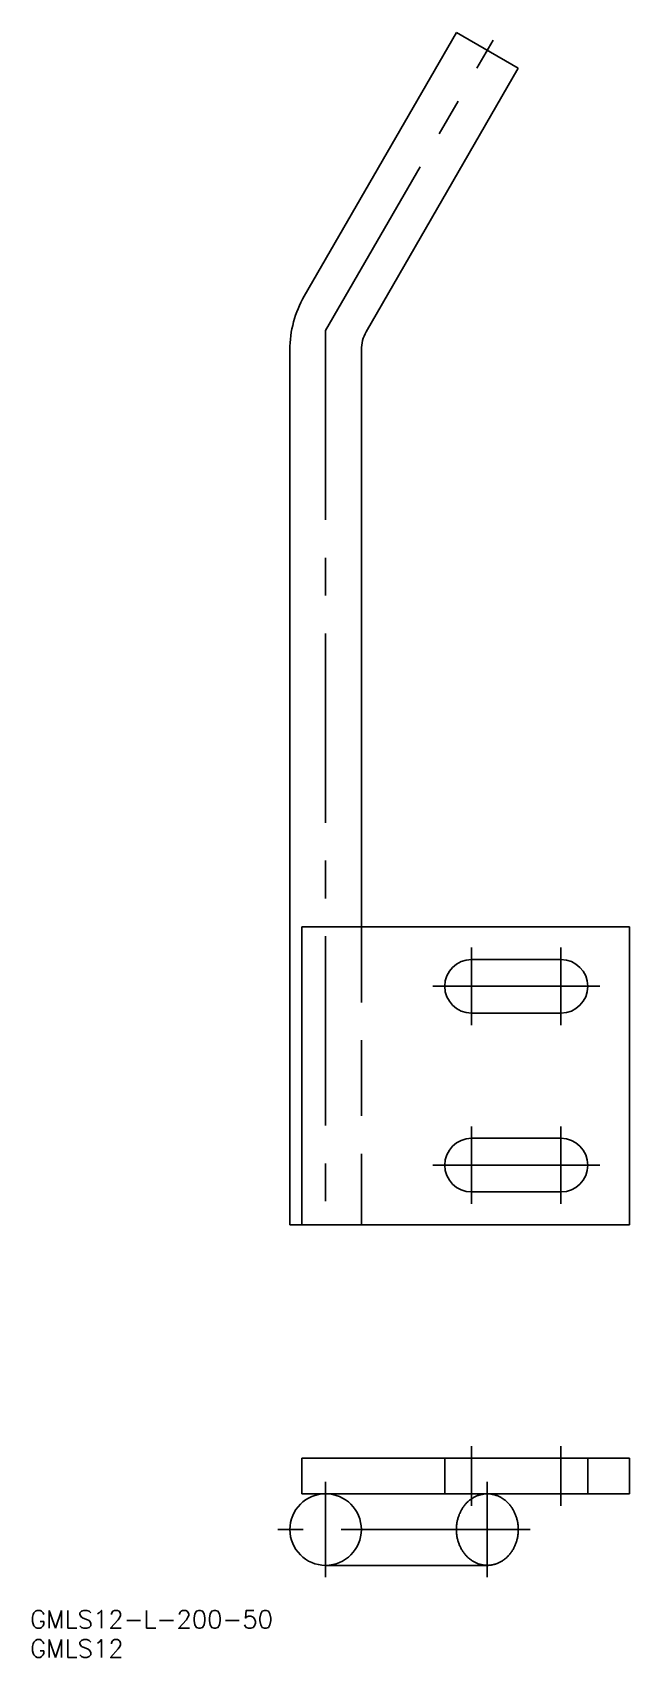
# Model space of a CAD drawing. Extents: x -46 to 54, y -73 to 200.
import ezdxf

# ---------------------------------------------------------------- set-up
doc = ezdxf.new("R2010")
doc.units = 0
doc.linetypes.add('CENTER', pattern=[50.8, 31.75, -6.35, 6.35, -6.35])
doc.linetypes.add('DASHED', pattern=[19.05, 12.7, -6.35])
doc.layers.get('0').update_dxf_attribs({"linetype": 'CONTINUOUS'})
doc.layers.add('CENTER', color=1, linetype='CENTER')
doc.styles.get("Standard").update_dxf_attribs({"font": 'txt.shx', "height": 3, "bigfont": 'bigfont.shx'})

msp = doc.modelspace()

# ---------------------------------------------------------------- linework, layer by layer
at = {"color": 7, "linetype": 'CONTINUOUS'}
for p, q in [((-0.79, 155.78), (24.73, 200)), ((24.73, 200), (35.13, 194)), ((9.6, 149.78), (35.13, 194)), ((-3.21, 146.78), (-3.21, 0)), ((8.79, 146.78), (8.79, 50)), ((53.79, 50), (-1.21, 50)), ((-1.21, 50), (-1.21, 0)), ((53.79, 0), (53.79, 50)), ((42.29, 44.5), (27.29, 44.5)), ((42.29, 35.5), (27.29, 35.5)), ((42.29, 14.5), (27.29, 14.5)), ((42.29, 5.5), (27.29, 5.5)), ((-3.21, 0), (53.79, 0)), ((-1.21, -39.13), (53.79, -39.13)), ((-1.21, -45.13), (-1.21, -39.13)), ((53.79, -39.13), (53.79, -45.13)), ((53.79, -45.13), (-1.21, -45.13)), ((29.93, -57.13), (2.79, -57.13))]:
    msp.add_line(p, q, dxfattribs=at)
at = {"color": 3, "linetype": 'DASHED'}
for p, q in [((8.79, 50), (8.79, 0)), ((22.79, -39.13), (22.79, -45.13)), ((46.79, -39.13), (46.79, -45.13))]:
    msp.add_line(p, q, dxfattribs=at)
msp.add_polyline3d([(29.93, -45.13, 0), (29.8, -45.13, 0), (29.67, -45.14, 0), (29.55, -45.15, 0), (29.42, -45.16, 0), (29.29, -45.17, 0), (29.17, -45.19, 0), (29.04, -45.22, 0), (28.92, -45.24, 0), (28.79, -45.28, 0), (28.67, -45.31, 0), (28.54, -45.35, 0), (28.42, -45.39, 0), (28.3, -45.43, 0), (28.18, -45.48, 0), (28.06, -45.53, 0), (27.94, -45.59, 0), (27.82, -45.64, 0), (27.71, -45.71, 0), (27.59, -45.77, 0), (27.48, -45.84, 0), (27.37, -45.91, 0), (27.26, -45.98, 0), (27.15, -46.06, 0), (27.04, -46.14, 0), (26.94, -46.22, 0), (26.83, -46.31, 0), (26.73, -46.4, 0), (26.63, -46.49, 0), (26.53, -46.59, 0), (26.44, -46.68, 0), (26.35, -46.78, 0), (26.25, -46.89, 0), (26.17, -46.99, 0), (26.08, -47.1, 0), (25.99, -47.21, 0), (25.91, -47.32, 0), (25.83, -47.44, 0), (25.75, -47.56, 0), (25.68, -47.67, 0), (25.61, -47.8, 0), (25.54, -47.92, 0), (25.47, -48.04, 0), (25.41, -48.17, 0), (25.35, -48.3, 0), (25.29, -48.43, 0), (25.23, -48.56, 0), (25.18, -48.7, 0), (25.13, -48.83, 0), (25.08, -48.97, 0), (25.04, -49.11, 0), (24.99, -49.25, 0), (24.96, -49.39, 0), (24.92, -49.53, 0), (24.89, -49.67, 0), (24.86, -49.81, 0), (24.83, -49.96, 0), (24.81, -50.1, 0), (24.79, -50.25, 0), (24.77, -50.4, 0), (24.76, -50.54, 0), (24.75, -50.69, 0), (24.74, -50.84, 0), (24.73, -50.98, 0), (24.73, -51.13, 0), (24.73, -51.28, 0), (24.74, -51.42, 0), (24.75, -51.57, 0), (24.76, -51.72, 0), (24.77, -51.86, 0), (24.79, -52.01, 0), (24.81, -52.16, 0), (24.83, -52.3, 0), (24.86, -52.44, 0), (24.89, -52.59, 0), (24.92, -52.73, 0), (24.96, -52.87, 0), (24.99, -53.01, 0), (25.04, -53.15, 0), (25.08, -53.29, 0), (25.13, -53.43, 0), (25.18, -53.56, 0), (25.23, -53.69, 0), (25.29, -53.83, 0), (25.35, -53.96, 0), (25.41, -54.09, 0), (25.47, -54.21, 0), (25.54, -54.34, 0), (25.61, -54.46, 0), (25.68, -54.58, 0), (25.75, -54.7, 0), (25.83, -54.82, 0), (25.91, -54.94, 0), (25.99, -55.05, 0), (26.08, -55.16, 0), (26.17, -55.27, 0), (26.25, -55.37, 0), (26.35, -55.48, 0), (26.44, -55.58, 0), (26.53, -55.67, 0), (26.63, -55.77, 0), (26.73, -55.86, 0), (26.83, -55.95, 0), (26.94, -56.03, 0), (27.04, -56.12, 0), (27.15, -56.2, 0), (27.26, -56.28, 0), (27.37, -56.35, 0), (27.48, -56.42, 0), (27.59, -56.49, 0), (27.71, -56.55, 0), (27.82, -56.61, 0), (27.94, -56.67, 0), (28.06, -56.73, 0), (28.18, -56.78, 0), (28.3, -56.83, 0), (28.42, -56.87, 0), (28.54, -56.91, 0), (28.67, -56.95, 0), (28.79, -56.98, 0), (28.92, -57.01, 0), (29.04, -57.04, 0), (29.17, -57.06, 0), (29.29, -57.08, 0), (29.42, -57.1, 0), (29.55, -57.11, 0), (29.67, -57.12, 0), (29.8, -57.13, 0), (29.93, -57.13, 0)], dxfattribs=at)
at = {"color": 7, "linetype": 'CONTINUOUS'}
msp.add_polyline3d([(29.93, -57.13, 0), (30.06, -57.13, 0), (30.18, -57.12, 0), (30.31, -57.11, 0), (30.44, -57.1, 0), (30.57, -57.08, 0), (30.69, -57.06, 0), (30.82, -57.04, 0), (30.94, -57.01, 0), (31.07, -56.98, 0), (31.19, -56.95, 0), (31.32, -56.91, 0), (31.44, -56.87, 0), (31.56, -56.83, 0), (31.68, -56.78, 0), (31.8, -56.73, 0), (31.92, -56.67, 0), (32.04, -56.61, 0), (32.15, -56.55, 0), (32.27, -56.49, 0), (32.38, -56.42, 0), (32.49, -56.35, 0), (32.6, -56.28, 0), (32.71, -56.2, 0), (32.82, -56.12, 0), (32.92, -56.03, 0), (33.03, -55.95, 0), (33.13, -55.86, 0), (33.23, -55.77, 0), (33.32, -55.67, 0), (33.42, -55.58, 0), (33.51, -55.48, 0), (33.6, -55.37, 0), (33.69, -55.27, 0), (33.78, -55.16, 0), (33.87, -55.05, 0), (33.95, -54.94, 0), (34.03, -54.82, 0), (34.1, -54.7, 0), (34.18, -54.58, 0), (34.25, -54.46, 0), (34.32, -54.34, 0), (34.39, -54.21, 0), (34.45, -54.09, 0), (34.51, -53.96, 0), (34.57, -53.83, 0), (34.63, -53.69, 0), (34.68, -53.56, 0), (34.73, -53.43, 0), (34.78, -53.29, 0), (34.82, -53.15, 0), (34.86, -53.01, 0), (34.9, -52.87, 0), (34.94, -52.73, 0), (34.97, -52.59, 0), (35, -52.44, 0), (35.03, -52.3, 0), (35.05, -52.16, 0), (35.07, -52.01, 0), (35.09, -51.86, 0), (35.1, -51.72, 0), (35.11, -51.57, 0), (35.12, -51.42, 0), (35.13, -51.28, 0), (35.13, -51.13, 0), (35.13, -50.98, 0), (35.12, -50.84, 0), (35.11, -50.69, 0), (35.1, -50.54, 0), (35.09, -50.4, 0), (35.07, -50.25, 0), (35.05, -50.1, 0), (35.03, -49.96, 0), (35, -49.81, 0), (34.97, -49.67, 0), (34.94, -49.53, 0), (34.9, -49.39, 0), (34.86, -49.25, 0), (34.82, -49.11, 0), (34.78, -48.97, 0), (34.73, -48.83, 0), (34.68, -48.7, 0), (34.63, -48.56, 0), (34.57, -48.43, 0), (34.51, -48.3, 0), (34.45, -48.17, 0), (34.39, -48.04, 0), (34.32, -47.92, 0), (34.25, -47.8, 0), (34.18, -47.67, 0), (34.1, -47.56, 0), (34.03, -47.44, 0), (33.95, -47.32, 0), (33.87, -47.21, 0), (33.78, -47.1, 0), (33.69, -46.99, 0), (33.6, -46.89, 0), (33.51, -46.78, 0), (33.42, -46.68, 0), (33.32, -46.59, 0), (33.23, -46.49, 0), (33.13, -46.4, 0), (33.03, -46.31, 0), (32.92, -46.22, 0), (32.82, -46.14, 0), (32.71, -46.06, 0), (32.6, -45.98, 0), (32.49, -45.91, 0), (32.38, -45.84, 0), (32.27, -45.77, 0), (32.15, -45.71, 0), (32.04, -45.64, 0), (31.92, -45.59, 0), (31.8, -45.53, 0), (31.68, -45.48, 0), (31.56, -45.43, 0), (31.44, -45.39, 0), (31.32, -45.35, 0), (31.19, -45.31, 0), (31.07, -45.28, 0), (30.94, -45.24, 0), (30.82, -45.22, 0), (30.69, -45.19, 0), (30.57, -45.17, 0), (30.44, -45.16, 0), (30.31, -45.15, 0), (30.18, -45.14, 0), (30.06, -45.13, 0), (29.93, -45.13, 0)], dxfattribs=at)
msp.add_circle((2.79, -51.13), 6, dxfattribs=at)
for centre, radius, start, end in [((14.79, 146.78), 18, 150, 180), ((14.79, 146.78), 6, 150, 180), ((27.29, 40), 4.5, 90, 270), ((42.29, 40), 4.5, 270, 90), ((27.29, 10), 4.5, 90, 270), ((42.29, 10), 4.5, 270, 90)]:
    msp.add_arc(centre, radius, start, end, dxfattribs=at)
at = {"layer": 'CENTER', "color": 1, "linetype": 'CENTER'}
for p, q in [((2.79, 150), (30.93, 198.73)), ((2.79, 150), (2.79, -2)), ((27.29, 46.5), (27.29, 33.5)), ((42.29, 46.5), (42.29, 33.5)), ((48.79, 40), (20.79, 40)), ((27.29, 3.5), (27.29, 16.5)), ((42.29, 3.5), (42.29, 16.5)), ((48.79, 10), (20.79, 10)), ((27.29, -37.13), (27.29, -47.13)), ((42.29, -37.13), (42.29, -47.13)), ((2.79, -59.13), (2.79, -43.13)), ((29.93, -59.13), (29.93, -43.13)), ((37.13, -51.13), (-5.21, -51.13))]:
    msp.add_line(p, q, dxfattribs=at)

# ---------------------------------------------------------------- texts
at = {"color": 7, "linetype": 'CONTINUOUS'}
for s, p in [('GMLS12-L-200-50', (-46.8, -67.68)), ('GMLS12', (-46.8, -72.59))]:
    msp.add_text(s, height=3, dxfattribs=at).set_placement(p)

doc.saveas('drawing.dxf')
